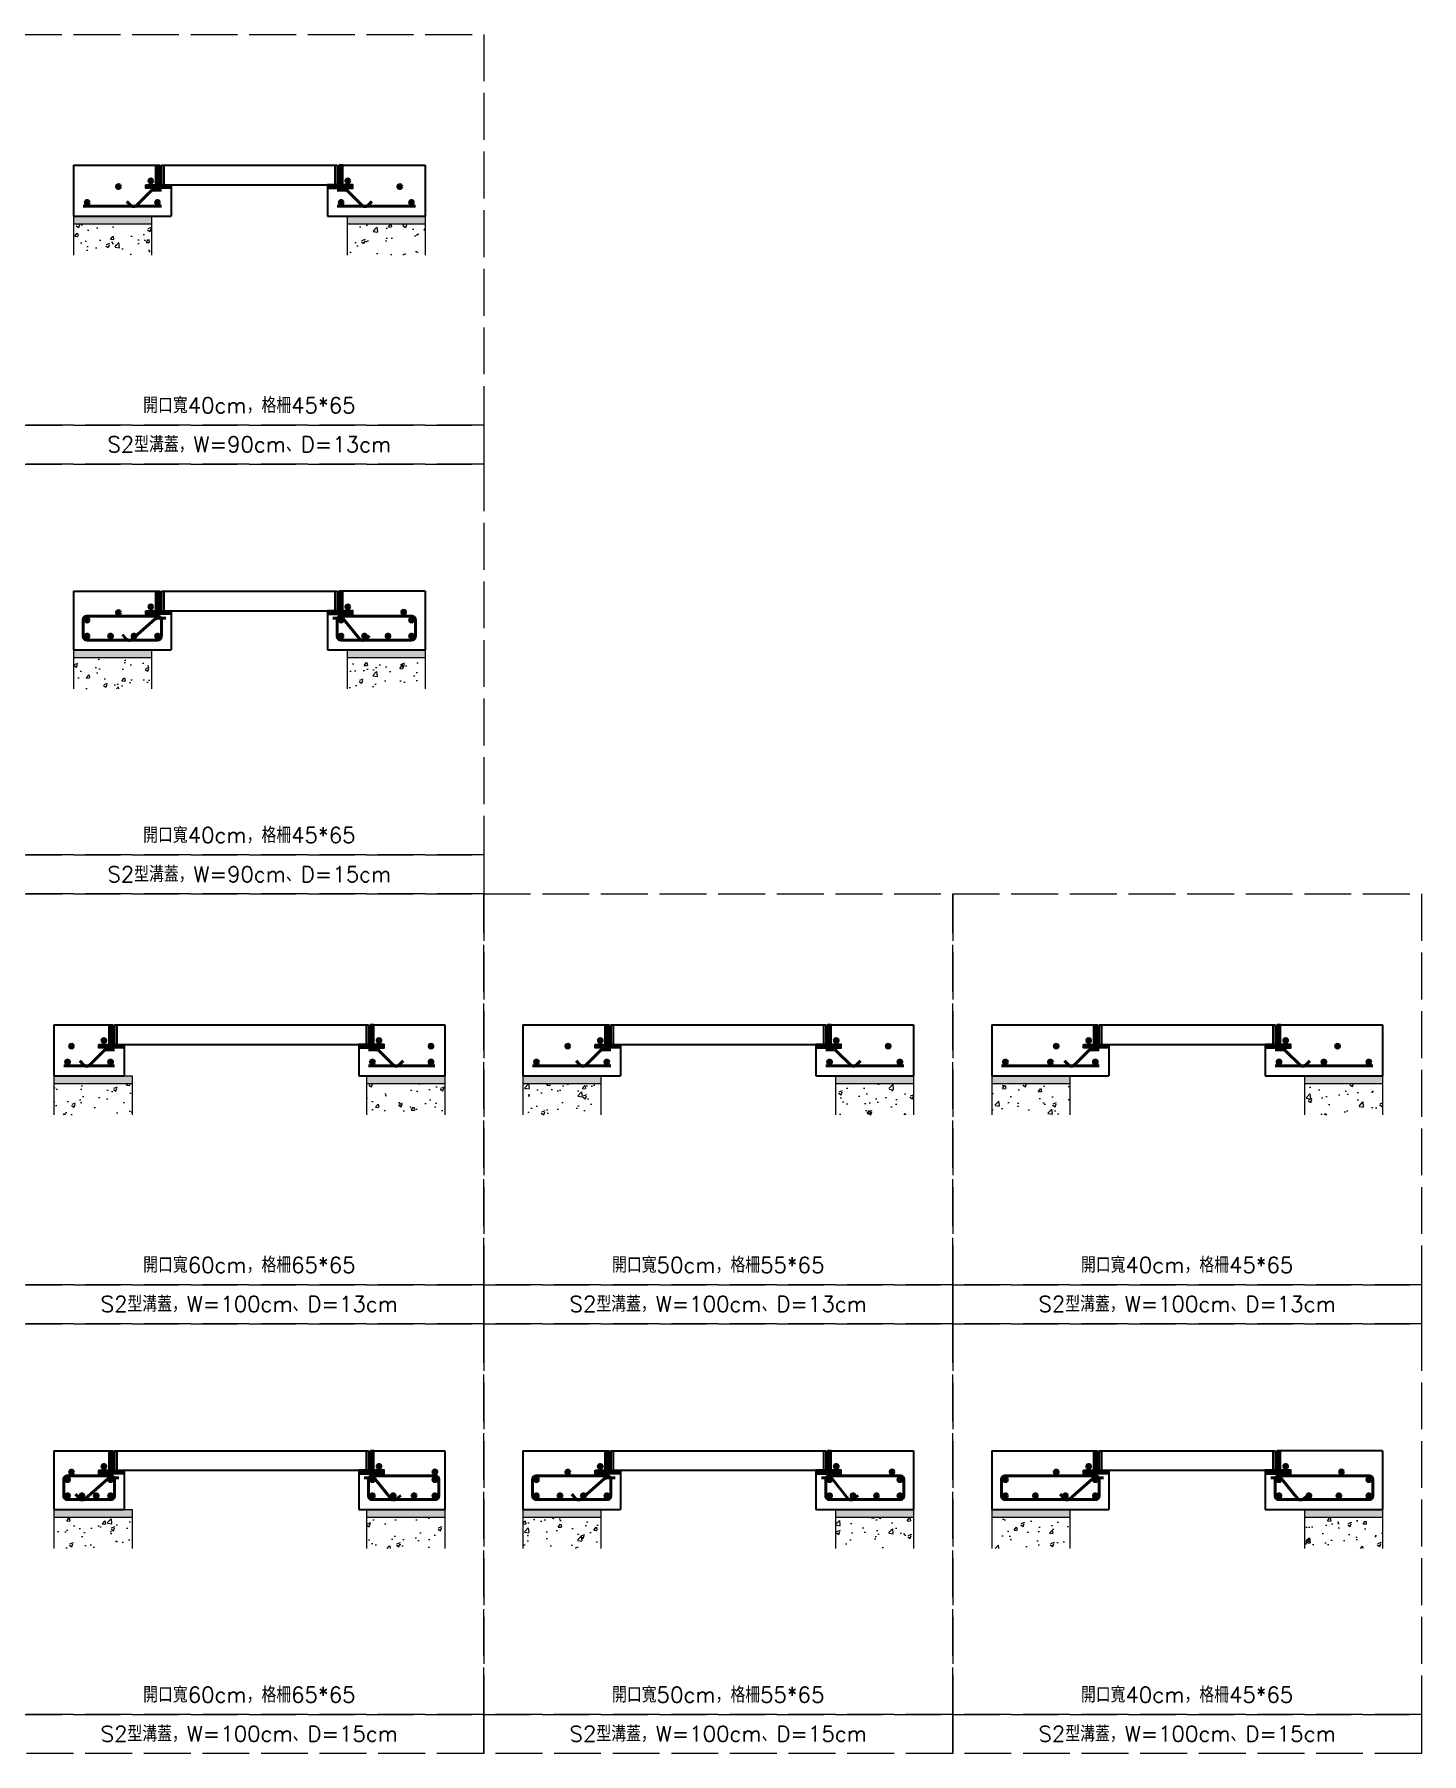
# Model space of a CAD drawing. Extents: x -2931 to 4779, y -2120 to 304.
# Drawn here: x 4030.3 to 4385.3, y -1460.5 to -1020.5 of the extents above; entities that cross this region are included whole.
import ezdxf

# ---------------------------------------------------------------- set-up
doc = ezdxf.new("R2010")
doc.units = 0
doc.header["$MEASUREMENT"] = 0
doc.linetypes.add('ACAD_ISO02W100', pattern=[15, 12, -3])
doc.layers.add('一、4.基本-隱藏', color=9, linetype='ACAD_ISO02W100', lineweight=20, plot=False)
doc.layers.add('三、3.文字-註解文字', color=2, linetype='Continuous')
for name, color, linetype, lineweight in [('二、1.繪圖-既有設施', 8, 'Continuous', 20), ('二、2.繪圖-施作項目', 181, 'Continuous', 30), ('二、5.繪圖-鋼筋', 60, 'Continuous', 50), ('二、6.繪圖-其他施作項目', 35, 'Continuous', 30)]:
    doc.layers.add(name, color=color, linetype=linetype, lineweight=lineweight)
doc.styles.add('Content', font='romans.shx', dxfattribs={"height": 4, "bigfont": 'genie.shx'})
pattern_1 = [(0, (-224119.11284, -334171.829), (0.635, 0.635), [0.3175, -0.9525]), (90, (-224118.9541, -334171.9878), (-0.635, 0.635), [0.3175, -0.9525])]
pattern_2 = [(50, (-224119.113, -334171.829), (9.10923345, -0.79695428), [0.9525, -10.4775]), (355, (-224119.113, -334171.829), (-1.76217107, 9.55284226), [0.762, -8.3820292]), (100.4514447, (-224118.354, -334171.895), (7.34706235, 8.7558876), [0.80950044, -8.90451223]), (46.1842, (-224119.113, -334169.289), (13.55395204, -2.1021164), [1.42875, -15.71625]), (96.6355576, (-224117.983, -334169.464), (11.8702067, 12.37130623), [1.21425116, -13.3567804]), (351.184151, (-224119.113, -334169.289), (11.8702067, 12.37130623), [1.14299835, -12.5729866]), (21, (-224117.843, -334169.924), (7.58071956, -5.11325991), [0.9525, -10.4775]), (326, (-224117.843, -334169.924), (3.09010142, 9.2093983), [0.762, -8.382]), (71.451445, (-224117.211, -334170.35), (10.67082096, 4.09613844), [0.80950044, -8.90449688]), (37.5, (-224119.113, -334171.829), (0.154430163, 4.227751944), [0, -8.2804, 0, -8.509, 0, -8.41375]), (7.5, (-224119.113, -334171.829), (3.340983126, 5.00902874), [0, -4.8514, 0, -8.0899, 0, -3.20675]), (327.5, (-224121.945, -334171.829), (6.779529758, -0.2864372), [0, -3.175, 0, -9.906, 0, -13.1445]), (317.5, (-224123.215, -334171.829), (7.40645907, 1.27132455), [0, -4.1275, 0, -6.5786, 0, -9.3345])]

msp = doc.modelspace()

# ---------------------------------------------------------------- hatches: boundary and pattern name
at = {"layer": '二、1.繪圖-既有設施'}
h = msp.add_hatch(dxfattribs=at)
h.set_pattern_fill('CROSS', color=256, scale=0.1)
h.set_pattern_definition(pattern_1)
h.paths.add_polyline_path([(4060.347, -1066.964), (4040.347, -1066.964), (4040.347, -1068.964), (4060.347, -1068.964)])
h.paths.add_polyline_path([(4130.347, -1066.964), (4110.347, -1066.964), (4110.347, -1068.964), (4130.347, -1068.964)])
h = msp.add_hatch(dxfattribs=at)
h.set_pattern_fill('AR-CONC', color=256, scale=0.05)
h.set_pattern_definition(pattern_2)
h.paths.add_polyline_path([(4110.347, -1076.964), (4130.347, -1076.964), (4130.347, -1068.964), (4110.347, -1068.964)])
h.paths.add_polyline_path([(4040.347, -1076.964), (4060.347, -1076.964), (4060.347, -1068.964), (4040.347, -1068.964)])
h = msp.add_hatch(dxfattribs=at)
h.set_pattern_fill('CROSS', color=256, scale=0.1)
h.set_pattern_definition(pattern_1)
h.paths.add_polyline_path([(4060.347, -1177.964), (4040.347, -1177.964), (4040.347, -1179.964), (4060.347, -1179.964)])
h.paths.add_polyline_path([(4130.347, -1177.964), (4110.347, -1177.964), (4110.347, -1179.964), (4130.347, -1179.964)])
h = msp.add_hatch(dxfattribs=at)
h.set_pattern_fill('AR-CONC', color=256, scale=0.05)
h.set_pattern_definition(pattern_2)
h.paths.add_polyline_path([(4110.347, -1187.964), (4130.347, -1187.964), (4130.347, -1179.964), (4110.347, -1179.964)])
h.paths.add_polyline_path([(4040.347, -1187.964), (4060.347, -1187.964), (4060.347, -1179.964), (4040.347, -1179.964)])
h = msp.add_hatch(dxfattribs=at)
h.set_pattern_fill('CROSS', color=256, scale=0.1)
h.set_pattern_definition(pattern_1)
h.paths.add_polyline_path([(4055.347, -1286.964), (4053.347, -1286.964), (4035.347, -1286.964), (4035.347, -1288.964), (4055.347, -1288.964)])
h.paths.add_polyline_path([(4135.347, -1286.964), (4115.347, -1286.964), (4115.347, -1288.964), (4135.347, -1288.964)])
h = msp.add_hatch(dxfattribs=at)
h.set_pattern_fill('AR-CONC', color=256, scale=0.05)
h.set_pattern_definition(pattern_2)
h.paths.add_polyline_path([(4115.347, -1296.964), (4135.347, -1296.964), (4135.347, -1288.964), (4115.347, -1288.964)])
h.paths.add_polyline_path([(4035.347, -1296.964), (4055.347, -1296.964), (4055.347, -1288.964), (4035.347, -1288.964)])
h = msp.add_hatch(dxfattribs=at)
h.set_pattern_fill('CROSS', color=256, scale=0.1)
h.set_pattern_definition(pattern_1)
h.paths.add_polyline_path([(4175.347, -1286.964), (4155.347, -1286.964), (4155.347, -1288.964), (4175.347, -1288.964)])
h.paths.add_polyline_path([(4255.347, -1286.964), (4235.347, -1286.964), (4235.347, -1288.964), (4255.347, -1288.964)])
h = msp.add_hatch(dxfattribs=at)
h.set_pattern_fill('AR-CONC', color=256, scale=0.05)
h.set_pattern_definition(pattern_2)
h.paths.add_polyline_path([(4235.347, -1296.964), (4255.347, -1296.964), (4255.347, -1288.964), (4235.347, -1288.964)])
h.paths.add_polyline_path([(4155.347, -1296.964), (4175.347, -1296.964), (4175.347, -1288.964), (4155.347, -1288.964)])
h = msp.add_hatch(dxfattribs=at)
h.set_pattern_fill('CROSS', color=256, scale=0.1)
h.set_pattern_definition(pattern_1)
h.paths.add_polyline_path([(4295.347, -1286.964), (4275.347, -1286.964), (4275.347, -1288.964), (4295.347, -1288.964)])
h.paths.add_polyline_path([(4375.347, -1286.964), (4355.347, -1286.964), (4355.347, -1288.964), (4375.347, -1288.964)])
h = msp.add_hatch(dxfattribs=at)
h.set_pattern_fill('AR-CONC', color=256, scale=0.05)
h.set_pattern_definition(pattern_2)
h.paths.add_polyline_path([(4355.347, -1296.964), (4375.347, -1296.964), (4375.347, -1288.964), (4355.347, -1288.964)])
h.paths.add_polyline_path([(4275.347, -1296.964), (4295.347, -1296.964), (4295.347, -1288.964), (4275.347, -1288.964)])
h = msp.add_hatch(dxfattribs=at)
h.set_pattern_fill('CROSS', color=256, scale=0.1)
h.set_pattern_definition(pattern_1)
h.paths.add_polyline_path([(4135.347, -1397.964), (4115.347, -1397.964), (4115.347, -1399.964), (4135.347, -1399.964)])
h.paths.add_polyline_path([(4055.347, -1397.964), (4053.347, -1397.964), (4035.347, -1397.964), (4035.347, -1399.964), (4055.347, -1399.964)])
h = msp.add_hatch(dxfattribs=at)
h.set_pattern_fill('CROSS', color=256, scale=0.1)
h.set_pattern_definition(pattern_1)
h.paths.add_polyline_path([(4255.347, -1397.964), (4235.347, -1397.964), (4235.347, -1399.964), (4255.347, -1399.964)])
h.paths.add_polyline_path([(4175.347, -1397.964), (4155.347, -1397.964), (4155.347, -1399.964), (4175.347, -1399.964)])
h = msp.add_hatch(dxfattribs=at)
h.set_pattern_fill('CROSS', color=256, scale=0.1)
h.set_pattern_definition(pattern_1)
h.paths.add_polyline_path([(4375.347, -1397.964), (4355.347, -1397.964), (4355.347, -1399.964), (4375.347, -1399.964)])
h.paths.add_polyline_path([(4295.347, -1397.964), (4275.347, -1397.964), (4275.347, -1399.964), (4295.347, -1399.964)])
h = msp.add_hatch(dxfattribs=at)
h.set_pattern_fill('AR-CONC', color=256, scale=0.05)
h.set_pattern_definition(pattern_2)
h.paths.add_polyline_path([(4115.347, -1407.964), (4135.347, -1407.964), (4135.347, -1399.964), (4115.347, -1399.964)])
h.paths.add_polyline_path([(4035.347, -1407.964), (4055.347, -1407.964), (4055.347, -1399.964), (4035.347, -1399.964)])
h = msp.add_hatch(dxfattribs=at)
h.set_pattern_fill('AR-CONC', color=256, scale=0.05)
h.set_pattern_definition(pattern_2)
h.paths.add_polyline_path([(4235.347, -1407.964), (4255.347, -1407.964), (4255.347, -1399.964), (4235.347, -1399.964)])
h.paths.add_polyline_path([(4155.347, -1407.964), (4175.347, -1407.964), (4175.347, -1399.964), (4155.347, -1399.964)])
h = msp.add_hatch(dxfattribs=at)
h.set_pattern_fill('AR-CONC', color=256, scale=0.05)
h.set_pattern_definition(pattern_2)
h.paths.add_polyline_path([(4275.347, -1407.964), (4295.347, -1407.964), (4295.347, -1399.964), (4275.347, -1399.964)])
h.paths.add_polyline_path([(4355.347, -1407.964), (4375.347, -1407.964), (4375.347, -1399.964), (4355.347, -1399.964)])
at = {"layer": '二、5.繪圖-鋼筋'}
h = msp.add_hatch(color=256, dxfattribs=at)
h.dxf.hatch_style = 1
h.paths.add_polyline_path([(4052.347, -1059.414, 1), (4051.347, -1059.414, 1)])
h = msp.add_hatch(color=256, dxfattribs=at)
h.dxf.hatch_style = 1
h.paths.add_polyline_path([(4060.647, -1057.964, 1), (4059.647, -1057.964, 1)])
h = msp.add_hatch(color=256, dxfattribs=at)
h.dxf.hatch_style = 1
h.paths.add_polyline_path([(4111.047, -1057.964, 1), (4110.047, -1057.964, 1)])
h = msp.add_hatch(color=256, dxfattribs=at)
h.dxf.hatch_style = 1
h.paths.add_polyline_path([(4124.347, -1059.414, 1), (4123.347, -1059.414, 1)])
h = msp.add_hatch(color=256, dxfattribs=at)
h.dxf.hatch_style = 1
h.paths.add_polyline_path([(4044.347, -1063.464, 1), (4043.347, -1063.464, 1)])
h = msp.add_hatch(color=256, dxfattribs=at)
h.dxf.hatch_style = 1
h.paths.add_polyline_path([(4062.347, -1063.464, 1), (4061.347, -1063.464, 1)])
h = msp.add_hatch(color=256, dxfattribs=at)
h.dxf.hatch_style = 1
h.paths.add_polyline_path([(4109.347, -1063.464, 1), (4108.347, -1063.464, 1)])
h = msp.add_hatch(color=256, dxfattribs=at)
h.dxf.hatch_style = 1
h.paths.add_polyline_path([(4127.347, -1063.464, 1), (4126.347, -1063.464, 1)])
h = msp.add_hatch(color=256, dxfattribs=at)
h.dxf.hatch_style = 1
h.paths.add_polyline_path([(4044.347, -1170.364, 1), (4043.347, -1170.364, 1)])
h = msp.add_hatch(color=256, dxfattribs=at)
h.dxf.hatch_style = 1
h.paths.add_polyline_path([(4052.347, -1168.414, 1), (4051.347, -1168.414, 1)])
h = msp.add_hatch(color=256, dxfattribs=at)
h.dxf.hatch_style = 1
h.paths.add_polyline_path([(4060.647, -1166.964, 1), (4059.647, -1166.964, 1)])
h = msp.add_hatch(color=256, dxfattribs=at)
h.dxf.hatch_style = 1
h.paths.add_polyline_path([(4109.347, -1170.364, 1), (4108.347, -1170.364, 1)])
h = msp.add_hatch(color=256, dxfattribs=at)
h.dxf.hatch_style = 1
h.paths.add_polyline_path([(4111.047, -1166.964, 1), (4110.047, -1166.964, 1)])
h = msp.add_hatch(color=256, dxfattribs=at)
h.dxf.hatch_style = 1
h.paths.add_polyline_path([(4125.347, -1168.364, 1), (4124.347, -1168.364, 1)])
h = msp.add_hatch(color=256, dxfattribs=at)
h.dxf.hatch_style = 1
h.paths.add_polyline_path([(4127.347, -1170.364, 1), (4126.347, -1170.364, 1)])
h = msp.add_hatch(color=256, dxfattribs=at)
h.dxf.hatch_style = 1
h.paths.add_polyline_path([(4044.347, -1174.464, 1), (4043.347, -1174.464, 1)])
h = msp.add_hatch(color=256, dxfattribs=at)
h.dxf.hatch_style = 1
h.paths.add_polyline_path([(4050.347, -1174.464, 1), (4049.347, -1174.464, 1)])
h = msp.add_hatch(color=256, dxfattribs=at)
h.dxf.hatch_style = 1
h.paths.add_polyline_path([(4056.347, -1174.464, 1), (4055.347, -1174.464, 1)])
h = msp.add_hatch(color=256, dxfattribs=at)
h.dxf.hatch_style = 1
h.paths.add_polyline_path([(4062.347, -1174.464, 1), (4061.347, -1174.464, 1)])
h = msp.add_hatch(color=256, dxfattribs=at)
h.dxf.hatch_style = 1
h.paths.add_polyline_path([(4109.347, -1174.464, 1), (4108.347, -1174.464, 1)])
h = msp.add_hatch(color=256, dxfattribs=at)
h.dxf.hatch_style = 1
h.paths.add_polyline_path([(4115.347, -1174.464, 1), (4114.347, -1174.464, 1)])
h = msp.add_hatch(color=256, dxfattribs=at)
h.dxf.hatch_style = 1
h.paths.add_polyline_path([(4121.347, -1174.464, 1), (4120.347, -1174.464, 1)])
h = msp.add_hatch(color=256, dxfattribs=at)
h.dxf.hatch_style = 1
h.paths.add_polyline_path([(4127.347, -1174.464, 1), (4126.347, -1174.464, 1)])
h = msp.add_hatch(color=256, dxfattribs=at)
h.dxf.hatch_style = 1
h.paths.add_polyline_path([(4040.347, -1279.414, 1), (4039.347, -1279.414, 1)])
h = msp.add_hatch(color=256, dxfattribs=at)
h.dxf.hatch_style = 1
h.paths.add_polyline_path([(4048.647, -1277.964, 1), (4047.647, -1277.964, 1)])
h = msp.add_hatch(color=256, dxfattribs=at)
h.dxf.hatch_style = 1
h.paths.add_polyline_path([(4119.047, -1277.964, 1), (4118.047, -1277.964, 1)])
h = msp.add_hatch(color=256, dxfattribs=at)
h.dxf.hatch_style = 1
h.paths.add_polyline_path([(4132.347, -1279.414, 1), (4131.347, -1279.414, 1)])
h = msp.add_hatch(color=256, dxfattribs=at)
h.dxf.hatch_style = 1
h.paths.add_polyline_path([(4167.347, -1279.414, 1), (4166.347, -1279.414, 1)])
h = msp.add_hatch(color=256, dxfattribs=at)
h.dxf.hatch_style = 1
h.paths.add_polyline_path([(4175.647, -1277.964, 1), (4174.647, -1277.964, 1)])
h = msp.add_hatch(color=256, dxfattribs=at)
h.dxf.hatch_style = 1
h.paths.add_polyline_path([(4236.047, -1277.964, 1), (4235.047, -1277.964, 1)])
h = msp.add_hatch(color=256, dxfattribs=at)
h.dxf.hatch_style = 1
h.paths.add_polyline_path([(4249.347, -1279.414, 1), (4248.347, -1279.414, 1)])
h = msp.add_hatch(color=256, dxfattribs=at)
h.dxf.hatch_style = 1
h.paths.add_polyline_path([(4292.347, -1279.414, 1), (4291.347, -1279.414, 1)])
h = msp.add_hatch(color=256, dxfattribs=at)
h.dxf.hatch_style = 1
h.paths.add_polyline_path([(4300.647, -1277.964, 1), (4299.647, -1277.964, 1)])
h = msp.add_hatch(color=256, dxfattribs=at)
h.dxf.hatch_style = 1
h.paths.add_polyline_path([(4351.047, -1277.964, 1), (4350.047, -1277.964, 1)])
h = msp.add_hatch(color=256, dxfattribs=at)
h.dxf.hatch_style = 1
h.paths.add_polyline_path([(4364.347, -1279.414, 1), (4363.347, -1279.414, 1)])
h = msp.add_hatch(color=256, dxfattribs=at)
h.dxf.hatch_style = 1
h.paths.add_polyline_path([(4039.347, -1283.464, 1), (4038.347, -1283.464, 1)])
h = msp.add_hatch(color=256, dxfattribs=at)
h.dxf.hatch_style = 1
h.paths.add_polyline_path([(4050.347, -1283.464, 1), (4049.347, -1283.464, 1)])
h = msp.add_hatch(color=256, dxfattribs=at)
h.dxf.hatch_style = 1
h.paths.add_polyline_path([(4117.347, -1283.464, 1), (4116.347, -1283.464, 1)])
h = msp.add_hatch(color=256, dxfattribs=at)
h.dxf.hatch_style = 1
h.paths.add_polyline_path([(4132.347, -1283.464, 1), (4131.347, -1283.464, 1)])
h = msp.add_hatch(color=256, dxfattribs=at)
h.dxf.hatch_style = 1
h.paths.add_polyline_path([(4159.347, -1283.464, 1), (4158.347, -1283.464, 1)])
h = msp.add_hatch(color=256, dxfattribs=at)
h.dxf.hatch_style = 1
h.paths.add_polyline_path([(4177.347, -1283.464, 1), (4176.347, -1283.464, 1)])
h = msp.add_hatch(color=256, dxfattribs=at)
h.dxf.hatch_style = 1
h.paths.add_polyline_path([(4234.347, -1283.464, 1), (4233.347, -1283.464, 1)])
h = msp.add_hatch(color=256, dxfattribs=at)
h.dxf.hatch_style = 1
h.paths.add_polyline_path([(4252.347, -1283.464, 1), (4251.347, -1283.464, 1)])
h = msp.add_hatch(color=256, dxfattribs=at)
h.dxf.hatch_style = 1
h.paths.add_polyline_path([(4279.347, -1283.464, 1), (4278.347, -1283.464, 1)])
h = msp.add_hatch(color=256, dxfattribs=at)
h.dxf.hatch_style = 1
h.paths.add_polyline_path([(4290.847, -1283.464, 1), (4289.847, -1283.464, 1)])
h = msp.add_hatch(color=256, dxfattribs=at)
h.dxf.hatch_style = 1
h.paths.add_polyline_path([(4302.347, -1283.464, 1), (4301.347, -1283.464, 1)])
h = msp.add_hatch(color=256, dxfattribs=at)
h.dxf.hatch_style = 1
h.paths.add_polyline_path([(4349.347, -1283.464, 1), (4348.347, -1283.464, 1)])
h = msp.add_hatch(color=256, dxfattribs=at)
h.dxf.hatch_style = 1
h.paths.add_polyline_path([(4360.847, -1283.464, 1), (4359.847, -1283.464, 1)])
h = msp.add_hatch(color=256, dxfattribs=at)
h.dxf.hatch_style = 1
h.paths.add_polyline_path([(4372.347, -1283.464, 1), (4371.347, -1283.464, 1)])
h = msp.add_hatch(color=256, dxfattribs=at)
h.dxf.hatch_style = 1
h.paths.add_polyline_path([(4039.347, -1390.364, 1), (4038.347, -1390.364, 1)])
h = msp.add_hatch(color=256, dxfattribs=at)
h.dxf.hatch_style = 1
h.paths.add_polyline_path([(4040.347, -1388.414, 1), (4039.347, -1388.414, 1)])
h = msp.add_hatch(color=256, dxfattribs=at)
h.dxf.hatch_style = 1
h.paths.add_polyline_path([(4048.647, -1386.964, 1), (4047.647, -1386.964, 1)])
h = msp.add_hatch(color=256, dxfattribs=at)
h.dxf.hatch_style = 1
h.paths.add_polyline_path([(4050.347, -1390.364, 1), (4049.347, -1390.364, 1)])
h = msp.add_hatch(color=256, dxfattribs=at)
h.dxf.hatch_style = 1
h.paths.add_polyline_path([(4117.347, -1390.364, 1), (4116.347, -1390.364, 1)])
h = msp.add_hatch(color=256, dxfattribs=at)
h.dxf.hatch_style = 1
h.paths.add_polyline_path([(4119.047, -1386.964, 1), (4118.047, -1386.964, 1)])
h = msp.add_hatch(color=256, dxfattribs=at)
h.dxf.hatch_style = 1
h.paths.add_polyline_path([(4133.347, -1388.364, 1), (4132.347, -1388.364, 1)])
h = msp.add_hatch(color=256, dxfattribs=at)
h.dxf.hatch_style = 1
h.paths.add_polyline_path([(4133.347, -1390.364, 1), (4132.347, -1390.364, 1)])
h = msp.add_hatch(color=256, dxfattribs=at)
h.dxf.hatch_style = 1
h.paths.add_polyline_path([(4159.347, -1390.364, 1), (4158.347, -1390.364, 1)])
h = msp.add_hatch(color=256, dxfattribs=at)
h.dxf.hatch_style = 1
h.paths.add_polyline_path([(4167.347, -1388.414, 1), (4166.347, -1388.414, 1)])
h = msp.add_hatch(color=256, dxfattribs=at)
h.dxf.hatch_style = 1
h.paths.add_polyline_path([(4175.647, -1386.964, 1), (4174.647, -1386.964, 1)])
h = msp.add_hatch(color=256, dxfattribs=at)
h.dxf.hatch_style = 1
h.paths.add_polyline_path([(4234.347, -1390.364, 1), (4233.347, -1390.364, 1)])
h = msp.add_hatch(color=256, dxfattribs=at)
h.dxf.hatch_style = 1
h.paths.add_polyline_path([(4236.047, -1386.964, 1), (4235.047, -1386.964, 1)])
h = msp.add_hatch(color=256, dxfattribs=at)
h.dxf.hatch_style = 1
h.paths.add_polyline_path([(4250.347, -1388.364, 1), (4249.347, -1388.364, 1)])
h = msp.add_hatch(color=256, dxfattribs=at)
h.dxf.hatch_style = 1
h.paths.add_polyline_path([(4252.347, -1390.364, 1), (4251.347, -1390.364, 1)])
h = msp.add_hatch(color=256, dxfattribs=at)
h.dxf.hatch_style = 1
h.paths.add_polyline_path([(4279.347, -1390.364, 1), (4278.347, -1390.364, 1)])
h = msp.add_hatch(color=256, dxfattribs=at)
h.dxf.hatch_style = 1
h.paths.add_polyline_path([(4292.347, -1388.414, 1), (4291.347, -1388.414, 1)])
h = msp.add_hatch(color=256, dxfattribs=at)
h.dxf.hatch_style = 1
h.paths.add_polyline_path([(4300.647, -1386.964, 1), (4299.647, -1386.964, 1)])
h = msp.add_hatch(color=256, dxfattribs=at)
h.dxf.hatch_style = 1
h.paths.add_polyline_path([(4302.347, -1390.364, 1), (4301.347, -1390.364, 1)])
h = msp.add_hatch(color=256, dxfattribs=at)
h.dxf.hatch_style = 1
h.paths.add_polyline_path([(4349.347, -1390.364, 1), (4348.347, -1390.364, 1)])
h = msp.add_hatch(color=256, dxfattribs=at)
h.dxf.hatch_style = 1
h.paths.add_polyline_path([(4351.047, -1386.964, 1), (4350.047, -1386.964, 1)])
h = msp.add_hatch(color=256, dxfattribs=at)
h.dxf.hatch_style = 1
h.paths.add_polyline_path([(4365.347, -1388.364, 1), (4364.347, -1388.364, 1)])
h = msp.add_hatch(color=256, dxfattribs=at)
h.dxf.hatch_style = 1
h.paths.add_polyline_path([(4372.347, -1390.364, 1), (4371.347, -1390.364, 1)])
h = msp.add_hatch(color=256, dxfattribs=at)
h.dxf.hatch_style = 1
h.paths.add_polyline_path([(4039.347, -1394.464, 1), (4038.347, -1394.464, 1)])
h = msp.add_hatch(color=256, dxfattribs=at)
h.dxf.hatch_style = 1
h.paths.add_polyline_path([(4043.017, -1394.464, 1), (4042.017, -1394.464, 1)])
h = msp.add_hatch(color=256, dxfattribs=at)
h.dxf.hatch_style = 1
h.paths.add_polyline_path([(4046.687, -1394.464, 1), (4045.687, -1394.464, 1)])
h = msp.add_hatch(color=256, dxfattribs=at)
h.dxf.hatch_style = 1
h.paths.add_polyline_path([(4050.347, -1394.464, 1), (4049.347, -1394.464, 1)])
h = msp.add_hatch(color=256, dxfattribs=at)
h.dxf.hatch_style = 1
h.paths.add_polyline_path([(4117.347, -1394.464, 1), (4116.347, -1394.464, 1)])
h = msp.add_hatch(color=256, dxfattribs=at)
h.dxf.hatch_style = 1
h.paths.add_polyline_path([(4122.677, -1394.464, 1), (4121.677, -1394.464, 1)])
h = msp.add_hatch(color=256, dxfattribs=at)
h.dxf.hatch_style = 1
h.paths.add_polyline_path([(4128.007, -1394.464, 1), (4127.007, -1394.464, 1)])
h = msp.add_hatch(color=256, dxfattribs=at)
h.dxf.hatch_style = 1
h.paths.add_polyline_path([(4133.347, -1394.464, 1), (4132.347, -1394.464, 1)])
h = msp.add_hatch(color=256, dxfattribs=at)
h.dxf.hatch_style = 1
h.paths.add_polyline_path([(4159.347, -1394.464, 1), (4158.347, -1394.464, 1)])
h = msp.add_hatch(color=256, dxfattribs=at)
h.dxf.hatch_style = 1
h.paths.add_polyline_path([(4165.347, -1394.464, 1), (4164.347, -1394.464, 1)])
h = msp.add_hatch(color=256, dxfattribs=at)
h.dxf.hatch_style = 1
h.paths.add_polyline_path([(4171.347, -1394.464, 1), (4170.347, -1394.464, 1)])
h = msp.add_hatch(color=256, dxfattribs=at)
h.dxf.hatch_style = 1
h.paths.add_polyline_path([(4177.347, -1394.464, 1), (4176.347, -1394.464, 1)])
h = msp.add_hatch(color=256, dxfattribs=at)
h.dxf.hatch_style = 1
h.paths.add_polyline_path([(4234.347, -1394.464, 1), (4233.347, -1394.464, 1)])
h = msp.add_hatch(color=256, dxfattribs=at)
h.dxf.hatch_style = 1
h.paths.add_polyline_path([(4240.347, -1394.464, 1), (4239.347, -1394.464, 1)])
h = msp.add_hatch(color=256, dxfattribs=at)
h.dxf.hatch_style = 1
h.paths.add_polyline_path([(4246.347, -1394.464, 1), (4245.347, -1394.464, 1)])
h = msp.add_hatch(color=256, dxfattribs=at)
h.dxf.hatch_style = 1
h.paths.add_polyline_path([(4252.347, -1394.464, 1), (4251.347, -1394.464, 1)])
h = msp.add_hatch(color=256, dxfattribs=at)
h.dxf.hatch_style = 1
h.paths.add_polyline_path([(4279.347, -1394.464, 1), (4278.347, -1394.464, 1)])
h = msp.add_hatch(color=256, dxfattribs=at)
h.dxf.hatch_style = 1
h.paths.add_polyline_path([(4287.017, -1394.464, 1), (4286.017, -1394.464, 1)])
h = msp.add_hatch(color=256, dxfattribs=at)
h.dxf.hatch_style = 1
h.paths.add_polyline_path([(4294.687, -1394.464, 1), (4293.687, -1394.464, 1)])
h = msp.add_hatch(color=256, dxfattribs=at)
h.dxf.hatch_style = 1
h.paths.add_polyline_path([(4302.347, -1394.464, 1), (4301.347, -1394.464, 1)])
h = msp.add_hatch(color=256, dxfattribs=at)
h.dxf.hatch_style = 1
h.paths.add_polyline_path([(4349.347, -1394.464, 1), (4348.347, -1394.464, 1)])
h = msp.add_hatch(color=256, dxfattribs=at)
h.dxf.hatch_style = 1
h.paths.add_polyline_path([(4357.007, -1394.464, 1), (4356.007, -1394.464, 1)])
h = msp.add_hatch(color=256, dxfattribs=at)
h.dxf.hatch_style = 1
h.paths.add_polyline_path([(4364.677, -1394.464, 1), (4363.677, -1394.464, 1)])
h = msp.add_hatch(color=256, dxfattribs=at)
h.dxf.hatch_style = 1
h.paths.add_polyline_path([(4372.347, -1394.464, 1), (4371.347, -1394.464, 1)])
at = {"layer": '二、6.繪圖-其他施作項目'}
h = msp.add_hatch(dxfattribs=at)
h.set_pattern_fill('ANSI31', color=256, scale=0.1)
h.set_pattern_definition([(45, (5776.85616, -2358.2503), (-0.224506403, 0.224506403), [])])
h.paths.add_polyline_path([(4061.447, -1058.964), (4058.847, -1058.964), (4058.847, -1059.864), (4065.347, -1059.864), (4065.347, -1058.964), (4062.347, -1058.964), (4062.347, -1053.964), (4061.447, -1053.964)])
h.paths.add_polyline_path([(4109.247, -1053.964), (4108.347, -1053.964), (4108.347, -1058.964), (4105.347, -1058.964), (4105.347, -1059.864), (4111.847, -1059.864), (4111.847, -1058.964), (4109.247, -1058.964)])
h = msp.add_hatch(dxfattribs=at)
h.set_pattern_fill('ANSI31', color=256, scale=0.1)
h.set_pattern_definition([(45, (5776.85616, -2467.2503), (-0.224506403, 0.224506403), [])])
h.paths.add_polyline_path([(4061.447, -1167.964), (4058.847, -1167.964), (4058.847, -1168.864), (4065.347, -1168.864), (4065.347, -1167.964), (4062.347, -1167.964), (4062.347, -1162.964), (4061.447, -1162.964)])
h.paths.add_polyline_path([(4109.247, -1162.964), (4108.347, -1162.964), (4108.347, -1167.964), (4105.347, -1167.964), (4105.347, -1168.864), (4111.847, -1168.864), (4111.847, -1167.964), (4109.247, -1167.964)])
h = msp.add_hatch(dxfattribs=at)
h.set_pattern_fill('ANSI31', color=256, scale=0.1)
h.set_pattern_definition([(45, (5278.18152, -2269.42693), (-0.2245064, 0.2245064), [])])
h.paths.add_polyline_path([(4050.347, -1273.964), (4049.447, -1273.964), (4049.447, -1278.964), (4046.847, -1278.964), (4046.847, -1279.864), (4053.347, -1279.864), (4053.347, -1278.964), (4050.347, -1278.964)])
h.paths.add_polyline_path([(4116.347, -1278.964), (4113.347, -1278.964), (4113.347, -1279.864), (4119.847, -1279.864), (4119.847, -1278.964), (4117.247, -1278.964), (4117.247, -1273.964), (4116.347, -1273.964)])
h = msp.add_hatch(dxfattribs=at)
h.set_pattern_fill('ANSI31', color=256, scale=0.1)
h.set_pattern_definition([(45, (5405.18152, -2294.4917), (-0.2245064, 0.2245064), [])])
h.paths.add_polyline_path([(4177.347, -1273.964), (4176.447, -1273.964), (4176.447, -1278.964), (4173.847, -1278.964), (4173.847, -1279.864), (4180.347, -1279.864), (4180.347, -1278.964), (4177.347, -1278.964)])
h.paths.add_polyline_path([(4233.347, -1278.964), (4230.347, -1278.964), (4230.347, -1279.864), (4236.847, -1279.864), (4236.847, -1278.964), (4234.247, -1278.964), (4234.247, -1273.964), (4233.347, -1273.964)])
h = msp.add_hatch(dxfattribs=at)
h.set_pattern_fill('ANSI31', color=256, scale=0.1)
h.set_pattern_definition([(45, (6016.85616, -2578.2503), (-0.224506403, 0.224506403), [])])
h.paths.add_polyline_path([(4301.447, -1278.964), (4298.847, -1278.964), (4298.847, -1279.864), (4305.347, -1279.864), (4305.347, -1278.964), (4302.347, -1278.964), (4302.347, -1273.964), (4301.447, -1273.964)])
h.paths.add_polyline_path([(4349.247, -1273.964), (4348.347, -1273.964), (4348.347, -1278.964), (4345.347, -1278.964), (4345.347, -1279.864), (4351.847, -1279.864), (4351.847, -1278.964), (4349.247, -1278.964)])
h = msp.add_hatch(dxfattribs=at)
h.set_pattern_fill('ANSI31', color=256, scale=0.1)
h.set_pattern_definition([(45, (5278.18152, -2378.42693), (-0.2245064, 0.2245064), [])])
h.paths.add_polyline_path([(4050.347, -1382.964), (4049.447, -1382.964), (4049.447, -1387.964), (4046.847, -1387.964), (4046.847, -1388.864), (4053.347, -1388.864), (4053.347, -1387.964), (4050.347, -1387.964)])
h.paths.add_polyline_path([(4116.347, -1387.964), (4113.347, -1387.964), (4113.347, -1388.864), (4119.847, -1388.864), (4119.847, -1387.964), (4117.247, -1387.964), (4117.247, -1382.964), (4116.347, -1382.964)])
h = msp.add_hatch(dxfattribs=at)
h.set_pattern_fill('ANSI31', color=256, scale=0.1)
h.set_pattern_definition([(45, (5405.18152, -2403.4917), (-0.2245064, 0.2245064), [])])
h.paths.add_polyline_path([(4177.347, -1382.964), (4176.447, -1382.964), (4176.447, -1387.964), (4173.847, -1387.964), (4173.847, -1388.864), (4180.347, -1388.864), (4180.347, -1387.964), (4177.347, -1387.964)])
h.paths.add_polyline_path([(4233.347, -1387.964), (4230.347, -1387.964), (4230.347, -1388.864), (4236.847, -1388.864), (4236.847, -1387.964), (4234.247, -1387.964), (4234.247, -1382.964), (4233.347, -1382.964)])
h = msp.add_hatch(dxfattribs=at)
h.set_pattern_fill('ANSI31', color=256, scale=0.1)
h.set_pattern_definition([(45, (6016.85616, -2687.2503), (-0.224506403, 0.224506403), [])])
h.paths.add_polyline_path([(4301.447, -1387.964), (4298.847, -1387.964), (4298.847, -1388.864), (4305.347, -1388.864), (4305.347, -1387.964), (4302.347, -1387.964), (4302.347, -1382.964), (4301.447, -1382.964)])
h.paths.add_polyline_path([(4349.247, -1382.964), (4348.347, -1382.964), (4348.347, -1387.964), (4345.347, -1387.964), (4345.347, -1388.864), (4351.847, -1388.864), (4351.847, -1387.964), (4349.247, -1387.964)])

# ---------------------------------------------------------------- linework, layer by layer
at = {"layer": '一、4.基本-隱藏'}
for points in [[(4025.347, -1020.464), (4145.347, -1020.464), (4145.347, -1120.464), (4025.347, -1120.464)], [(4025.347, -1120.464), (4145.347, -1120.464), (4145.347, -1130.464), (4025.347, -1130.464)], [(4025.347, -1130.464), (4145.347, -1130.464), (4145.347, -1230.464), (4025.347, -1230.464)], [(4025.347, -1230.464), (4145.347, -1230.464), (4145.347, -1240.464), (4025.347, -1240.464)], [(4025.347, -1240.464), (4145.347, -1240.464), (4145.347, -1340.464), (4025.347, -1340.464)], [(4145.347, -1240.464), (4265.347, -1240.464), (4265.347, -1340.464), (4145.347, -1340.464)], [(4265.347, -1240.464), (4385.347, -1240.464), (4385.347, -1340.464), (4265.347, -1340.464)], [(4025.347, -1340.464), (4145.347, -1340.464), (4145.347, -1350.464), (4025.347, -1350.464)], [(4145.347, -1340.464), (4265.347, -1340.464), (4265.347, -1350.464), (4145.347, -1350.464)], [(4265.347, -1340.464), (4385.347, -1340.464), (4385.347, -1350.464), (4265.347, -1350.464)], [(4025.347, -1350.464), (4145.347, -1350.464), (4145.347, -1450.464), (4025.347, -1450.464)], [(4145.347, -1350.464), (4265.347, -1350.464), (4265.347, -1450.464), (4145.347, -1450.464)], [(4265.347, -1350.464), (4385.347, -1350.464), (4385.347, -1450.464), (4265.347, -1450.464)], [(4025.347, -1450.464), (4145.347, -1450.464), (4145.347, -1460.464), (4025.347, -1460.464)], [(4145.347, -1450.464), (4265.347, -1450.464), (4265.347, -1460.464), (4145.347, -1460.464)], [(4265.347, -1450.464), (4385.347, -1450.464), (4385.347, -1460.464), (4265.347, -1460.464)]]:
    msp.add_lwpolyline(points, close=True, dxfattribs=at)
at = {"layer": '二、1.繪圖-既有設施'}
for points in [[(4040.347, -1066.964), (4040.347, -1076.964)], [(4040.347, -1068.964), (4060.347, -1068.964)], [(4060.347, -1066.964), (4060.347, -1076.964)], [(4110.347, -1066.964), (4110.347, -1076.964)], [(4110.347, -1068.964), (4130.347, -1068.964)], [(4130.347, -1066.964), (4130.347, -1076.964)], [(4040.347, -1177.964), (4040.347, -1187.964)], [(4060.347, -1177.964), (4060.347, -1187.964)], [(4110.347, -1177.964), (4110.347, -1187.964)], [(4130.347, -1177.964), (4130.347, -1187.964)], [(4040.347, -1179.964), (4060.347, -1179.964)], [(4110.347, -1179.964), (4130.347, -1179.964)], [(4035.347, -1286.964), (4035.347, -1296.964)], [(4035.347, -1288.964), (4055.347, -1288.964)], [(4053.347, -1286.964), (4055.347, -1286.964)], [(4055.347, -1286.964), (4055.347, -1296.964)], [(4115.347, -1286.964), (4115.347, -1296.964)], [(4115.347, -1288.964), (4135.347, -1288.964)], [(4135.347, -1286.964), (4135.347, -1296.964)], [(4155.347, -1286.964), (4155.347, -1296.964)], [(4155.347, -1288.964), (4175.347, -1288.964)], [(4175.347, -1286.964), (4175.347, -1296.964)], [(4235.347, -1286.964), (4235.347, -1296.964)], [(4235.347, -1288.964), (4255.347, -1288.964)], [(4255.347, -1286.964), (4255.347, -1296.964)], [(4275.347, -1286.964), (4275.347, -1296.964)], [(4275.347, -1288.964), (4295.347, -1288.964)], [(4295.347, -1286.964), (4295.347, -1296.964)], [(4355.347, -1286.964), (4355.347, -1296.964)], [(4355.347, -1288.964), (4375.347, -1288.964)], [(4375.347, -1286.964), (4375.347, -1296.964)], [(4035.347, -1397.964), (4035.347, -1407.964)], [(4053.347, -1397.964), (4055.347, -1397.964)], [(4055.347, -1397.964), (4055.347, -1407.964)], [(4115.347, -1397.964), (4115.347, -1407.964)], [(4135.347, -1397.964), (4135.347, -1407.964)], [(4155.347, -1397.964), (4155.347, -1407.964)], [(4175.347, -1397.964), (4175.347, -1407.964)], [(4235.347, -1397.964), (4235.347, -1407.964)], [(4255.347, -1397.964), (4255.347, -1407.964)], [(4275.347, -1397.964), (4275.347, -1407.964)], [(4295.347, -1397.964), (4295.347, -1407.964)], [(4355.347, -1397.964), (4355.347, -1407.964)], [(4375.347, -1397.964), (4375.347, -1407.964)], [(4035.347, -1399.964), (4055.347, -1399.964)], [(4115.347, -1399.964), (4135.347, -1399.964)], [(4155.347, -1399.964), (4175.347, -1399.964)], [(4235.347, -1399.964), (4255.347, -1399.964)], [(4275.347, -1399.964), (4295.347, -1399.964)], [(4355.347, -1399.964), (4375.347, -1399.964)]]:
    msp.add_lwpolyline(points, dxfattribs=at)
at = {"layer": '二、2.繪圖-施作項目'}
for points in [[(4040.347, -1053.964), (4061.447, -1053.964)], [(4040.347, -1053.964), (4040.347, -1066.964)], [(4109.247, -1053.964), (4130.347, -1053.964)], [(4130.347, -1053.964), (4130.347, -1066.964)], [(4065.347, -1058.964), (4065.347, -1066.964)], [(4105.347, -1058.964), (4105.347, -1066.964)], [(4040.347, -1066.964), (4065.347, -1066.964)], [(4105.347, -1066.964), (4130.347, -1066.964)], [(4040.347, -1162.964), (4061.447, -1162.964)], [(4040.347, -1162.964), (4040.347, -1177.964)], [(4130.347, -1162.964), (4109.247, -1162.964)], [(4130.347, -1162.964), (4130.347, -1177.964)], [(4065.347, -1167.964), (4065.347, -1177.964)], [(4105.347, -1167.964), (4105.347, -1177.964)], [(4040.347, -1177.964), (4065.347, -1177.964)], [(4105.347, -1177.964), (4130.347, -1177.964)], [(4035.347, -1273.964), (4049.447, -1273.964)], [(4035.347, -1273.964), (4035.347, -1286.964)], [(4117.247, -1273.964), (4135.347, -1273.964)], [(4135.347, -1273.964), (4135.347, -1286.964)], [(4155.347, -1273.964), (4176.447, -1273.964)], [(4155.347, -1273.964), (4155.347, -1286.964)], [(4234.247, -1273.964), (4255.347, -1273.964)], [(4255.347, -1273.964), (4255.347, -1286.964)], [(4275.347, -1273.964), (4301.447, -1273.964)], [(4275.347, -1273.964), (4275.347, -1286.964)], [(4349.247, -1273.964), (4375.347, -1273.964)], [(4375.347, -1273.964), (4375.347, -1286.964)], [(4053.347, -1278.964), (4053.347, -1286.964)], [(4113.347, -1278.964), (4113.347, -1286.964)], [(4180.347, -1278.964), (4180.347, -1286.964)], [(4230.347, -1278.964), (4230.347, -1286.964)], [(4305.347, -1278.964), (4305.347, -1286.964)], [(4345.347, -1278.964), (4345.347, -1286.964)], [(4035.347, -1286.964), (4053.347, -1286.964)], [(4113.347, -1286.964), (4135.347, -1286.964)], [(4155.347, -1286.964), (4180.347, -1286.964)], [(4230.347, -1286.964), (4255.347, -1286.964)], [(4275.347, -1286.964), (4305.347, -1286.964)], [(4345.347, -1286.964), (4375.347, -1286.964)], [(4035.347, -1382.964), (4049.447, -1382.964)], [(4035.347, -1382.964), (4035.347, -1397.964)], [(4117.247, -1382.964), (4135.347, -1382.964)], [(4135.347, -1382.964), (4135.347, -1397.964)], [(4155.347, -1382.964), (4176.447, -1382.964)], [(4155.347, -1382.964), (4155.347, -1397.964)], [(4234.247, -1382.964), (4255.347, -1382.964)], [(4255.347, -1382.964), (4255.347, -1397.964)], [(4275.347, -1382.964), (4301.447, -1382.964)], [(4275.347, -1382.964), (4275.347, -1397.964)], [(4375.347, -1382.964), (4349.247, -1382.964)], [(4375.347, -1382.964), (4375.347, -1397.964)], [(4053.347, -1387.964), (4053.347, -1397.964)], [(4113.347, -1387.964), (4113.347, -1397.964)], [(4180.347, -1387.964), (4180.347, -1397.964)], [(4230.347, -1387.964), (4230.347, -1397.964)], [(4305.347, -1387.964), (4305.347, -1397.964)], [(4345.347, -1387.964), (4345.347, -1397.964)], [(4035.347, -1397.964), (4053.347, -1397.964)], [(4113.347, -1397.964), (4135.347, -1397.964)], [(4155.347, -1397.964), (4180.347, -1397.964)], [(4230.347, -1397.964), (4255.347, -1397.964)], [(4275.347, -1397.964), (4305.347, -1397.964)], [(4345.347, -1397.964), (4375.347, -1397.964)]]:
    msp.add_lwpolyline(points, dxfattribs=at)
at = {"layer": '二、5.繪圖-鋼筋'}
for points in [[(4062.847, -1060.364), (4060.762, -1060.364, 0.1989124), (4060.054, -1060.657), (4056.454, -1064.257, -0.4142136), (4055.04, -1064.257), (4053.98, -1063.197)], [(4107.847, -1060.364), (4109.933, -1060.364, -0.1989124), (4110.64, -1060.657), (4114.24, -1064.257, 0.4142136), (4115.654, -1064.257), (4116.715, -1063.197)], [(4052.865, -1174.088), (4053.857, -1175.214, 0.4142136), (4055.268, -1175.304), (4061.164, -1170.114, -0.1824306), (4061.825, -1169.864), (4063.947, -1169.864)], [(4116.122, -1174.393), (4114.955, -1175.336, -0.4142136), (4113.549, -1175.187), (4109.547, -1170.236, 0.226529), (4108.77, -1169.864), (4106.747, -1169.864)], [(4050.847, -1280.364), (4048.762, -1280.364, 0.1989124), (4048.054, -1280.657), (4044.454, -1284.257, -0.4142136), (4043.04, -1284.257), (4041.98, -1283.197)], [(4115.847, -1280.364), (4117.933, -1280.364, -0.1989124), (4118.64, -1280.657), (4122.24, -1284.257, 0.4142136), (4123.654, -1284.257), (4124.715, -1283.197)], [(4177.847, -1280.364), (4175.762, -1280.364, 0.1989124), (4175.054, -1280.657), (4171.454, -1284.257, -0.4142136), (4170.04, -1284.257), (4168.98, -1283.197)], [(4232.847, -1280.364), (4234.933, -1280.364, -0.1989124), (4235.64, -1280.657), (4239.24, -1284.257, 0.4142136), (4240.654, -1284.257), (4241.715, -1283.197)], [(4302.847, -1280.364), (4300.762, -1280.364, 0.1989124), (4300.054, -1280.657), (4296.454, -1284.257, -0.4142136), (4295.04, -1284.257), (4293.98, -1283.197)], [(4347.847, -1280.364), (4349.933, -1280.364, -0.1989124), (4350.64, -1280.657), (4354.24, -1284.257, 0.4142136), (4355.654, -1284.257), (4356.715, -1283.197)], [(4040.865, -1394.088), (4041.857, -1395.214, 0.4142136), (4043.268, -1395.304), (4049.164, -1390.114, -0.1824306), (4049.825, -1389.864), (4051.947, -1389.864)], [(4124.122, -1394.393), (4122.955, -1395.336, -0.4142136), (4121.549, -1395.187), (4117.547, -1390.236, 0.226529), (4116.77, -1389.864), (4114.747, -1389.864)], [(4167.865, -1394.088), (4168.857, -1395.214, 0.4142136), (4170.268, -1395.304), (4176.164, -1390.114, -0.1824306), (4176.825, -1389.864), (4178.947, -1389.864)], [(4241.122, -1394.393), (4239.955, -1395.336, -0.4142136), (4238.549, -1395.187), (4234.547, -1390.236, 0.226529), (4233.77, -1389.864), (4231.747, -1389.864)], [(4292.865, -1394.088), (4293.857, -1395.214, 0.4142136), (4295.268, -1395.304), (4301.164, -1390.114, -0.1824306), (4301.825, -1389.864), (4303.947, -1389.864)], [(4356.122, -1394.393), (4354.955, -1395.336, -0.4142136), (4353.549, -1395.187), (4349.547, -1390.236, 0.226529), (4348.77, -1389.864), (4346.747, -1389.864)]]:
    msp.add_lwpolyline(points, format="xyb", dxfattribs=at)
for points in [[(4042.847, -1064.464), (4062.847, -1064.464)], [(4107.847, -1064.464), (4127.847, -1064.464)], [(4037.847, -1284.464), (4050.847, -1284.464)], [(4115.847, -1284.464), (4132.847, -1284.464)], [(4157.847, -1284.464), (4177.847, -1284.464)], [(4232.847, -1284.464), (4252.847, -1284.464)], [(4277.847, -1284.464), (4302.847, -1284.464)], [(4347.847, -1284.464), (4372.847, -1284.464)]]:
    msp.add_lwpolyline(points, dxfattribs=at)
for points in [[(4062.847, -1174.464), (4062.847, -1170.364, 0.4142136), (4061.847, -1169.364), (4043.847, -1169.364, 0.4142136), (4042.847, -1170.364), (4042.847, -1174.464, 0.4142136), (4043.847, -1175.464), (4061.847, -1175.464, 0.4142136)], [(4108.847, -1175.464), (4126.847, -1175.464, 0.4142136), (4127.847, -1174.464), (4127.847, -1170.364, 0.4142136), (4126.847, -1169.364), (4108.847, -1169.364, 0.4142136), (4107.847, -1170.364), (4107.847, -1174.464, 0.4142136)], [(4050.847, -1394.464), (4050.847, -1390.364, 0.4142136), (4049.847, -1389.364), (4038.847, -1389.364, 0.4142136), (4037.847, -1390.364), (4037.847, -1394.464, 0.4142136), (4038.847, -1395.464), (4049.847, -1395.464, 0.4142136)], [(4116.847, -1389.364), (4132.847, -1389.364, -0.4142136), (4133.847, -1390.364), (4133.847, -1394.464, -0.4142136), (4132.847, -1395.464), (4116.847, -1395.464, -0.4142136), (4115.847, -1394.464), (4115.847, -1390.364, -0.4142136)], [(4177.847, -1394.464), (4177.847, -1390.364, 0.4142136), (4176.847, -1389.364), (4158.847, -1389.364, 0.4142136), (4157.847, -1390.364), (4157.847, -1394.464, 0.4142136), (4158.847, -1395.464), (4176.847, -1395.464, 0.4142136)], [(4233.847, -1395.464), (4251.847, -1395.464, 0.4142136), (4252.847, -1394.464), (4252.847, -1390.364, 0.4142136), (4251.847, -1389.364), (4233.847, -1389.364, 0.4142136), (4232.847, -1390.364), (4232.847, -1394.464, 0.4142136)], [(4278.847, -1395.464), (4301.847, -1395.464, 0.4142136), (4302.847, -1394.464), (4302.847, -1390.364, 0.4142136), (4301.847, -1389.364), (4278.847, -1389.364, 0.4142136), (4277.847, -1390.364), (4277.847, -1394.464, 0.4142136)], [(4347.847, -1394.464), (4347.847, -1390.364, -0.4142136), (4348.847, -1389.364), (4371.847, -1389.364, -0.4142136), (4372.847, -1390.364), (4372.847, -1394.464, -0.4142136), (4371.847, -1395.464), (4348.847, -1395.464, -0.4142136)]]:
    msp.add_lwpolyline(points, format="xyb", close=True, dxfattribs=at)
for centre in [(4051.847, -1059.414), (4060.147, -1057.964), (4110.547, -1057.964), (4123.847, -1059.414), (4043.847, -1063.464), (4061.847, -1063.464), (4108.847, -1063.464), (4126.847, -1063.464), (4043.847, -1170.364), (4051.847, -1168.414), (4060.147, -1166.964), (4108.847, -1170.364), (4110.547, -1166.964), (4124.847, -1168.364), (4126.847, -1170.364), (4043.847, -1174.464), (4049.847, -1174.464), (4055.847, -1174.464), (4061.847, -1174.464), (4108.847, -1174.464), (4114.847, -1174.464), (4120.847, -1174.464), (4126.847, -1174.464), (4039.847, -1279.414), (4048.147, -1277.964), (4118.547, -1277.964), (4131.847, -1279.414), (4166.847, -1279.414), (4175.147, -1277.964), (4235.547, -1277.964), (4248.847, -1279.414), (4291.847, -1279.414), (4300.147, -1277.964), (4350.547, -1277.964), (4363.847, -1279.414), (4038.847, -1283.464), (4049.847, -1283.464), (4116.847, -1283.464), (4131.847, -1283.464), (4158.847, -1283.464), (4176.847, -1283.464), (4233.847, -1283.464), (4251.847, -1283.464), (4278.847, -1283.464), (4290.347, -1283.464), (4301.847, -1283.464), (4348.847, -1283.464), (4360.347, -1283.464), (4371.847, -1283.464), (4038.847, -1390.364), (4039.847, -1388.414), (4048.147, -1386.964), (4049.847, -1390.364), (4116.847, -1390.364), (4118.547, -1386.964), (4132.847, -1388.364), (4132.847, -1390.364), (4158.847, -1390.364), (4166.847, -1388.414), (4175.147, -1386.964), (4233.847, -1390.364), (4235.547, -1386.964), (4249.847, -1388.364), (4251.847, -1390.364), (4278.847, -1390.364), (4291.847, -1388.414), (4300.147, -1386.964), (4301.847, -1390.364), (4348.847, -1390.364), (4350.547, -1386.964), (4364.847, -1388.364), (4371.847, -1390.364), (4038.847, -1394.464), (4042.517, -1394.464), (4046.187, -1394.464), (4049.847, -1394.464), (4116.847, -1394.464), (4122.177, -1394.464), (4127.507, -1394.464), (4132.847, -1394.464), (4158.847, -1394.464), (4164.847, -1394.464), (4170.847, -1394.464), (4176.847, -1394.464), (4233.847, -1394.464), (4239.847, -1394.464), (4245.847, -1394.464), (4251.847, -1394.464), (4278.847, -1394.464), (4286.517, -1394.464), (4294.187, -1394.464), (4301.847, -1394.464), (4348.847, -1394.464), (4356.507, -1394.464), (4364.177, -1394.464), (4371.847, -1394.464)]:
    msp.add_circle(centre, 0.5, dxfattribs=at)
at = {"layer": '二、6.繪圖-其他施作項目'}
for points in [[(4058.847, -1058.964), (4061.447, -1058.964), (4061.447, -1053.964), (4062.347, -1053.964), (4062.347, -1058.964), (4065.347, -1058.964), (4065.347, -1059.864), (4058.847, -1059.864)], [(4109.247, -1053.964), (4108.347, -1053.964), (4108.347, -1058.964), (4105.347, -1058.964), (4105.347, -1059.864), (4111.847, -1059.864), (4111.847, -1058.964), (4109.247, -1058.964)], [(4058.847, -1167.964), (4061.447, -1167.964), (4061.447, -1162.964), (4062.347, -1162.964), (4062.347, -1167.964), (4065.347, -1167.964), (4065.347, -1168.864), (4058.847, -1168.864)], [(4109.247, -1162.964), (4108.347, -1162.964), (4108.347, -1167.964), (4105.347, -1167.964), (4105.347, -1168.864), (4111.847, -1168.864), (4111.847, -1167.964), (4109.247, -1167.964)], [(4046.847, -1278.964), (4049.447, -1278.964), (4049.447, -1273.964), (4050.347, -1273.964), (4050.347, -1278.964), (4053.347, -1278.964), (4053.347, -1279.864), (4046.847, -1279.864)], [(4117.247, -1273.964), (4116.347, -1273.964), (4116.347, -1278.964), (4113.347, -1278.964), (4113.347, -1279.864), (4119.847, -1279.864), (4119.847, -1278.964), (4117.247, -1278.964)], [(4173.847, -1278.964), (4176.447, -1278.964), (4176.447, -1273.964), (4177.347, -1273.964), (4177.347, -1278.964), (4180.347, -1278.964), (4180.347, -1279.864), (4173.847, -1279.864)], [(4234.247, -1273.964), (4233.347, -1273.964), (4233.347, -1278.964), (4230.347, -1278.964), (4230.347, -1279.864), (4236.847, -1279.864), (4236.847, -1278.964), (4234.247, -1278.964)], [(4298.847, -1278.964), (4301.447, -1278.964), (4301.447, -1273.964), (4302.347, -1273.964), (4302.347, -1278.964), (4305.347, -1278.964), (4305.347, -1279.864), (4298.847, -1279.864)], [(4349.247, -1273.964), (4348.347, -1273.964), (4348.347, -1278.964), (4345.347, -1278.964), (4345.347, -1279.864), (4351.847, -1279.864), (4351.847, -1278.964), (4349.247, -1278.964)], [(4046.847, -1387.964), (4049.447, -1387.964), (4049.447, -1382.964), (4050.347, -1382.964), (4050.347, -1387.964), (4053.347, -1387.964), (4053.347, -1388.864), (4046.847, -1388.864)], [(4117.247, -1382.964), (4116.347, -1382.964), (4116.347, -1387.964), (4113.347, -1387.964), (4113.347, -1388.864), (4119.847, -1388.864), (4119.847, -1387.964), (4117.247, -1387.964)], [(4173.847, -1387.964), (4176.447, -1387.964), (4176.447, -1382.964), (4177.347, -1382.964), (4177.347, -1387.964), (4180.347, -1387.964), (4180.347, -1388.864), (4173.847, -1388.864)], [(4234.247, -1382.964), (4233.347, -1382.964), (4233.347, -1387.964), (4230.347, -1387.964), (4230.347, -1388.864), (4236.847, -1388.864), (4236.847, -1387.964), (4234.247, -1387.964)], [(4298.847, -1387.964), (4301.447, -1387.964), (4301.447, -1382.964), (4302.347, -1382.964), (4302.347, -1387.964), (4305.347, -1387.964), (4305.347, -1388.864), (4298.847, -1388.864)], [(4349.247, -1382.964), (4348.347, -1382.964), (4348.347, -1387.964), (4345.347, -1387.964), (4345.347, -1388.864), (4351.847, -1388.864), (4351.847, -1387.964), (4349.247, -1387.964)]]:
    msp.add_lwpolyline(points, close=True, dxfattribs=at)
for points in [[(4062.847, -1053.964), (4062.847, -1058.964)], [(4062.847, -1053.964), (4107.847, -1053.964)], [(4063.447, -1053.964), (4063.447, -1058.964)], [(4107.247, -1053.964), (4107.247, -1058.964)], [(4107.847, -1053.964), (4107.847, -1058.964)], [(4062.847, -1058.964), (4107.847, -1058.964)], [(4062.847, -1162.964), (4062.847, -1167.964)], [(4062.847, -1162.964), (4107.847, -1162.964)], [(4063.447, -1162.964), (4063.447, -1167.964)], [(4107.247, -1162.964), (4107.247, -1167.964)], [(4107.847, -1162.964), (4107.847, -1167.964)], [(4062.847, -1167.964), (4107.847, -1167.964)], [(4050.847, -1273.964), (4050.847, -1278.964)], [(4050.847, -1273.964), (4115.847, -1273.964)], [(4051.447, -1273.964), (4051.447, -1278.964)], [(4115.247, -1273.964), (4115.247, -1278.964)], [(4115.847, -1273.964), (4115.847, -1278.964)], [(4177.847, -1273.964), (4177.847, -1278.964)], [(4177.847, -1273.964), (4232.847, -1273.964)], [(4178.447, -1273.964), (4178.447, -1278.964)], [(4232.247, -1273.964), (4232.247, -1278.964)], [(4232.847, -1273.964), (4232.847, -1278.964)], [(4302.847, -1273.964), (4302.847, -1278.964)], [(4302.847, -1273.964), (4347.847, -1273.964)], [(4303.447, -1273.964), (4303.447, -1278.964)], [(4347.247, -1273.964), (4347.247, -1278.964)], [(4347.847, -1273.964), (4347.847, -1278.964)], [(4050.847, -1278.964), (4115.847, -1278.964)], [(4177.847, -1278.964), (4232.847, -1278.964)], [(4302.847, -1278.964), (4347.847, -1278.964)], [(4050.847, -1382.964), (4050.847, -1387.964)], [(4050.847, -1382.964), (4115.847, -1382.964)], [(4051.447, -1382.964), (4051.447, -1387.964)], [(4115.247, -1382.964), (4115.247, -1387.964)], [(4115.847, -1382.964), (4115.847, -1387.964)], [(4177.847, -1382.964), (4177.847, -1387.964)], [(4177.847, -1382.964), (4232.847, -1382.964)], [(4178.447, -1382.964), (4178.447, -1387.964)], [(4232.247, -1382.964), (4232.247, -1387.964)], [(4232.847, -1382.964), (4232.847, -1387.964)], [(4302.847, -1382.964), (4302.847, -1387.964)], [(4302.847, -1382.964), (4347.847, -1382.964)], [(4303.447, -1382.964), (4303.447, -1387.964)], [(4347.247, -1382.964), (4347.247, -1387.964)], [(4347.847, -1382.964), (4347.847, -1387.964)], [(4050.847, -1387.964), (4115.847, -1387.964)], [(4177.847, -1387.964), (4232.847, -1387.964)], [(4302.847, -1387.964), (4347.847, -1387.964)]]:
    msp.add_lwpolyline(points, dxfattribs=at)

# ---------------------------------------------------------------- texts
at = {"layer": '三、3.文字-註解文字', "char_height": 4, "attachment_point": 5, "style": 'Content'}
for s, width, insert in [('開口寬40cm，格柵45*65', 84.48253, (4085.347, -1115.464)), ('S2型溝蓋，W=90cm、D=13cm', 84.48253, (4085.347, -1125.464)), ('開口寬40cm，格柵45*65', 84.48253, (4085.347, -1225.464)), ('S2型溝蓋，W=90cm、D=15cm', 84.48253, (4085.347, -1235.464)), ('開口寬60cm，格柵65*65', 84.48253, (4085.347, -1335.464)), ('開口寬50cm，格柵55*65', 84.48253, (4205.347, -1335.464)), ('開口寬40cm，格柵45*65', 84.48253, (4325.347, -1335.464)), ('S2型溝蓋，W=100cm、D=13cm', 90.3518, (4085.347, -1345.464)), ('S2型溝蓋，W=100cm、D=13cm', 90.3518, (4205.347, -1345.464)), ('S2型溝蓋，W=100cm、D=13cm', 90.3518, (4325.347, -1345.464)), ('開口寬60cm，格柵65*65', 84.48253, (4085.347, -1445.464)), ('開口寬50cm，格柵55*65', 84.48253, (4205.347, -1445.464)), ('開口寬40cm，格柵45*65', 84.48253, (4325.347, -1445.464)), ('S2型溝蓋，W=100cm、D=15cm', 91.43139, (4085.347, -1455.464)), ('S2型溝蓋，W=100cm、D=15cm', 91.43139, (4205.347, -1455.464)), ('S2型溝蓋，W=100cm、D=15cm', 91.43139, (4325.347, -1455.464))]:
    msp.add_mtext_dynamic_manual_height_columns(s, width=width, gutter_width=20, heights=[0], dxfattribs=dict(at, insert=insert))

doc.saveas('drawing.dxf')
